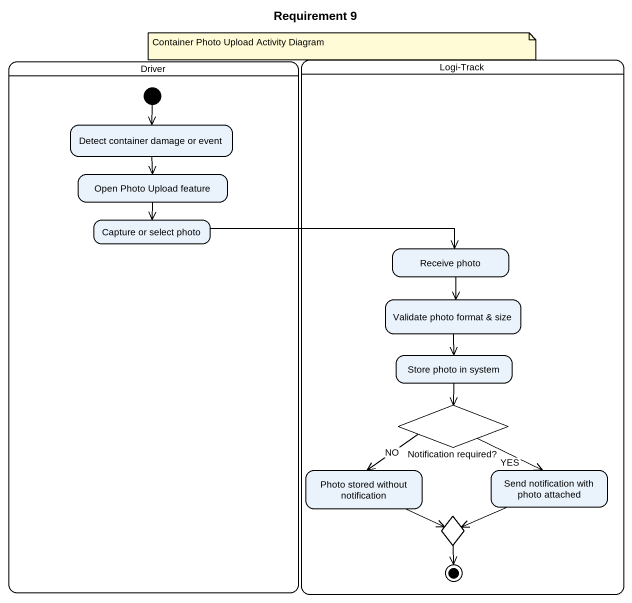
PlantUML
@startuml
title Requirement 9
hide empty description
state Driver {
  state "Detect container damage or event" as Detect_container_damage_or
  state "Open Photo Upload feature" as Open_Photo_Upload_feature
  state "Capture or select photo" as Capture_or_select_photo
  [*] --> Detect_container_damage_or
}
state "Logi-Track" as Logi_Track {
  state "Receive photo" as Receive_photo
  state "Validate photo format & size" as Validate_photo_format_size
  state "Store photo in system" as Store_photo_in_system
  state "Notification required?" as Notification_required <<choice>>
  state "Photo stored without notification" as Photo_stored_without
  state "Send notification with photo attached" as Send_notification_with
  state choice1 <<choice>>
  choice1 --> [*]
}
Detect_container_damage_or --> Open_Photo_Upload_feature
Open_Photo_Upload_feature --> Capture_or_select_photo
Capture_or_select_photo -right-> Receive_photo
Receive_photo --> Validate_photo_format_size
Validate_photo_format_size --> Store_photo_in_system
Store_photo_in_system --> Notification_required
Notification_required --> Photo_stored_without : NO
Notification_required --> Send_notification_with : YES
Photo_stored_without -right-> choice1
Send_notification_with -left-> choice1
note as N1
  Container Photo Upload Activity Diagram
end note
@enduml
